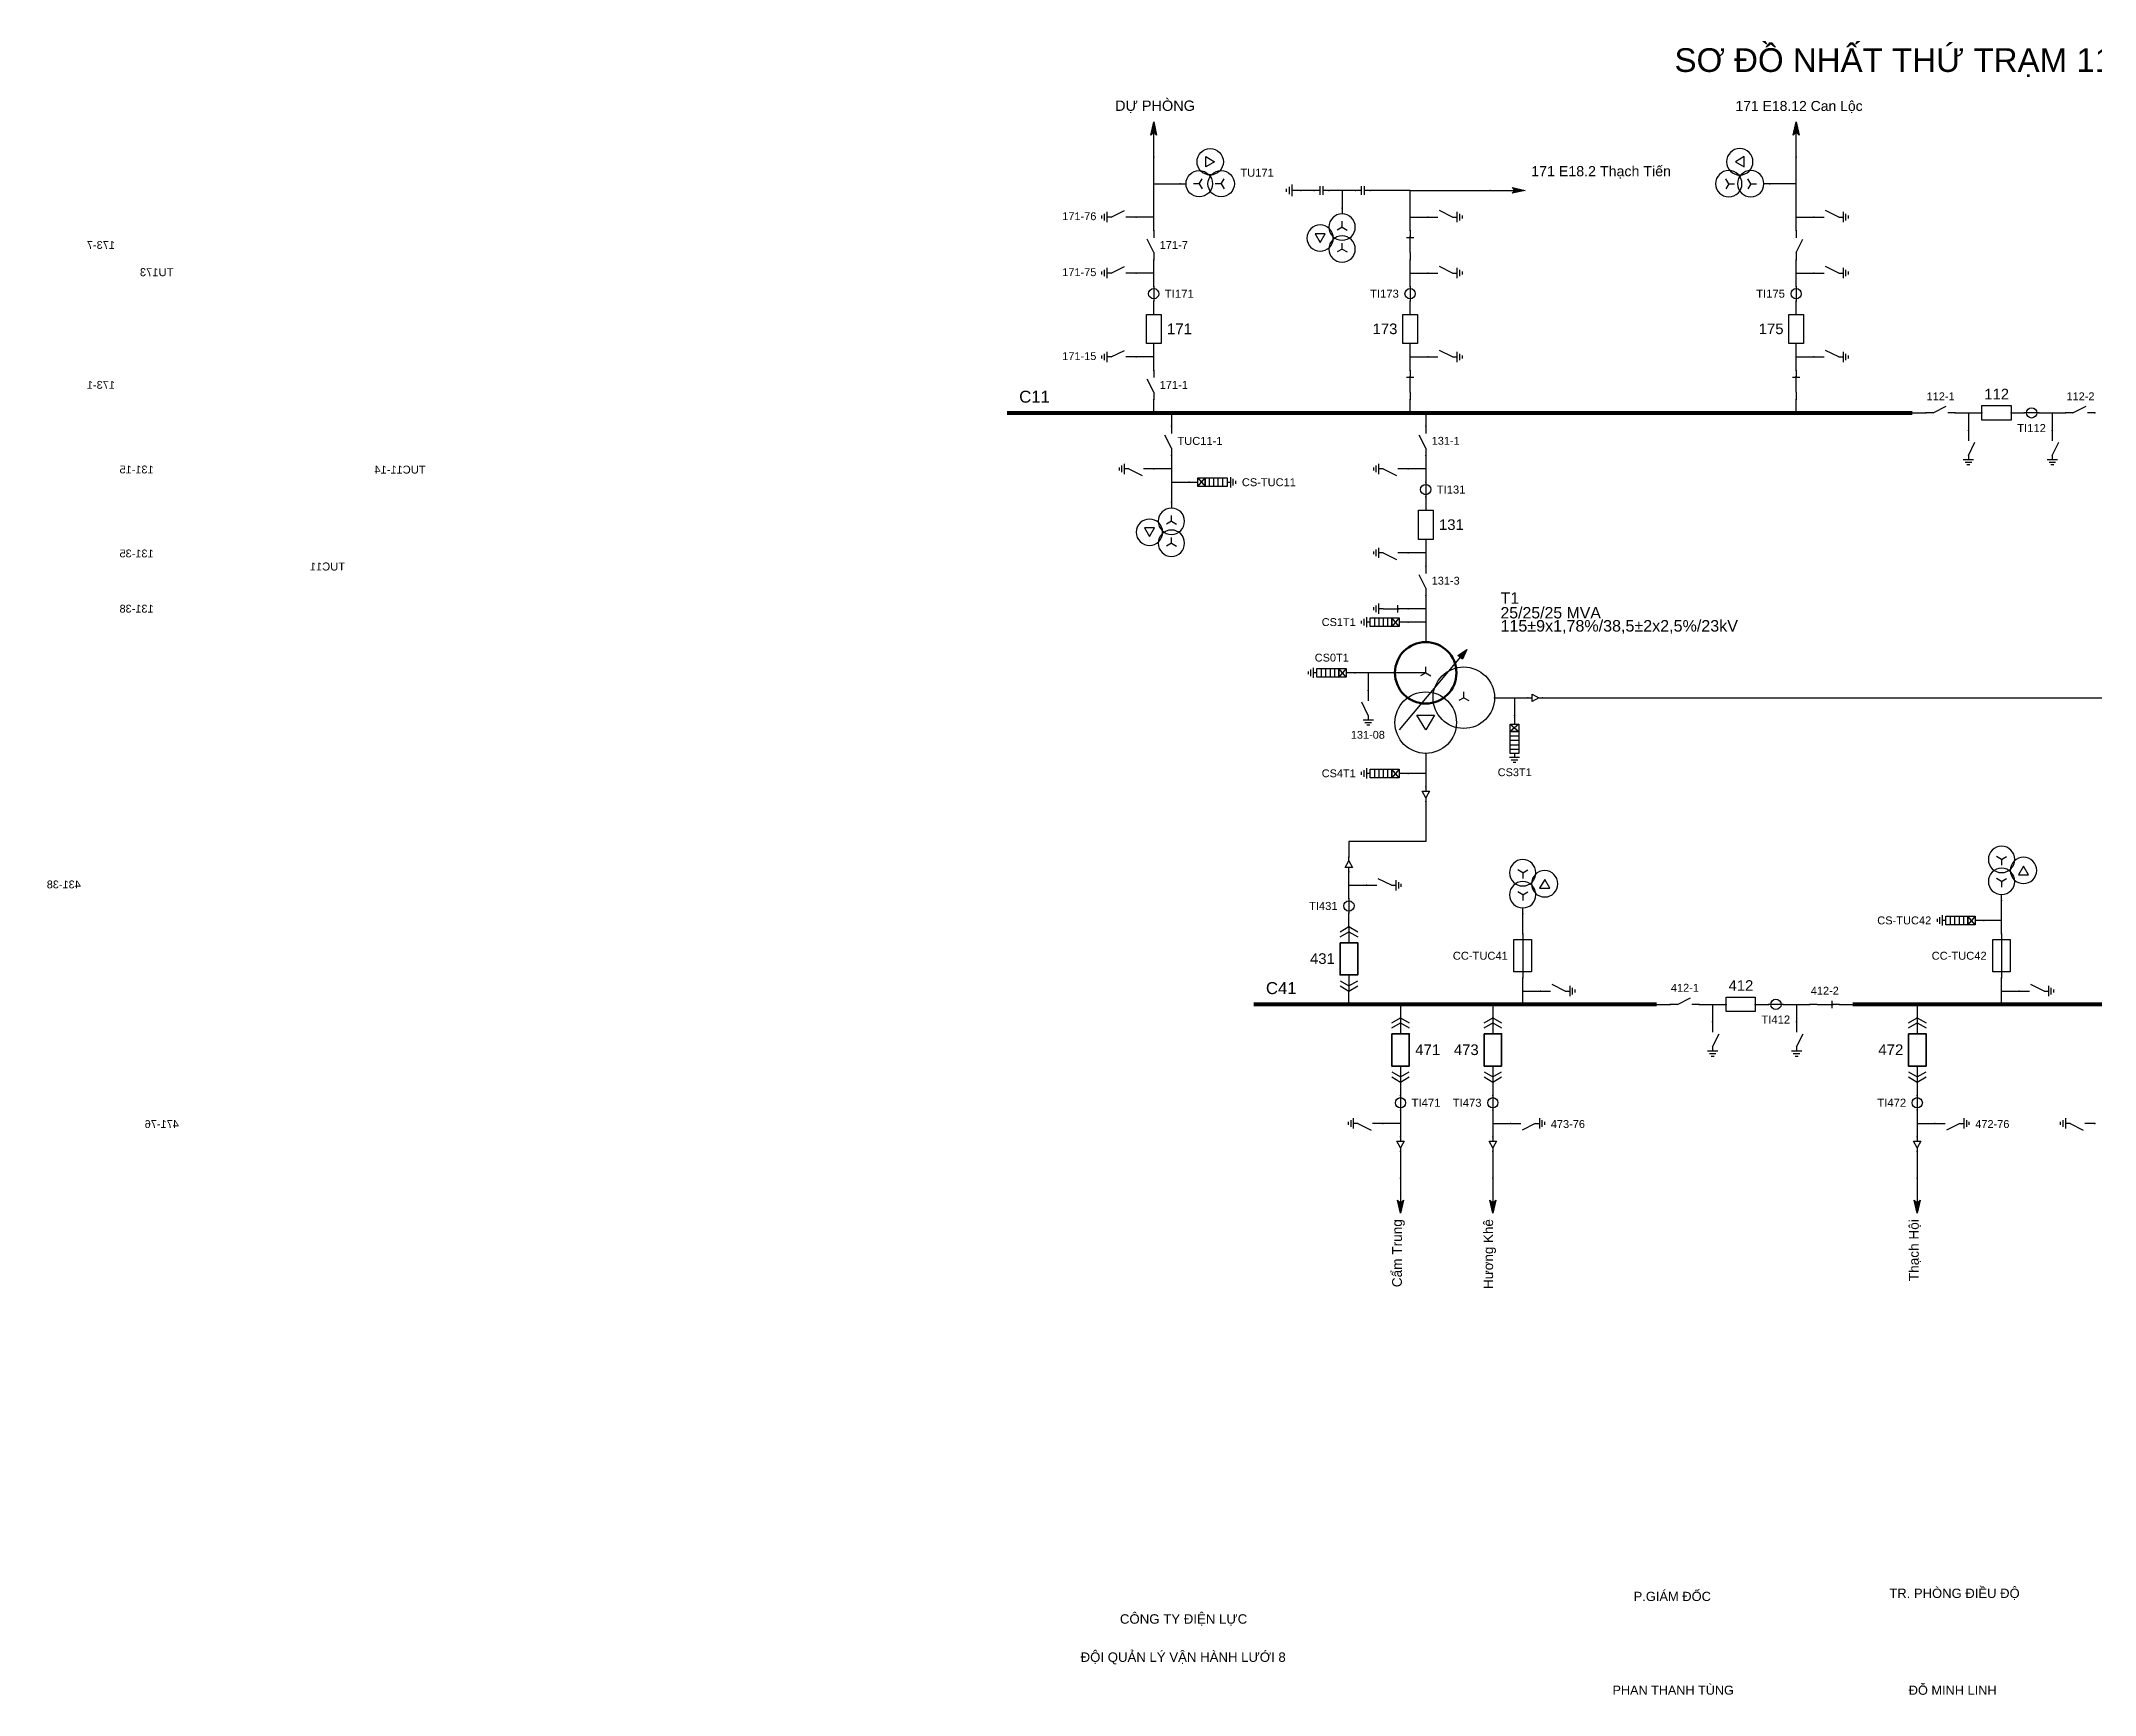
# Model space of a CAD drawing. Header units: millimetres. Extents: x -387 to 411, y 8 to 290.
# Drawn here: x -120 to 230.7, y 7.6 to 290 of the extents above; entities that cross this region are included whole.
import ezdxf

# ---------------------------------------------------------------- set-up
doc = ezdxf.new("R2010")
doc.units = ezdxf.units.MM
for name, color, linetype, lineweight in [('BUSBAR_110KV', 1, 'Continuous', 50), ('BUSBAR_22KV', 5, 'Continuous', 50), ('GROUND', 3, 'Continuous', 25), ('HV_110KV', 1, 'Continuous', 25), ('MV_22KV', 5, 'Continuous', 25), ('MV_35KV', 30, 'Continuous', 25)]:
    doc.layers.add(name, color=color, linetype=linetype, lineweight=lineweight)
doc.layers.add('SYM_PORTS', color=8, linetype='Continuous', plot=False)
doc.layers.add('TEXT', color=7, linetype='Continuous')
doc.styles.add('SLD_TEXT', font='arial.ttf')

# ---------------------------------------------------------------- blocks, each defined once
blk = doc.blocks.new('SYM_DISCONNECTOR_OPEN')
at = {"lineweight": 25}
for points in [[(0, -1.25), (-1.125, 1)], [(0, 2.5), (0, 1.25)], [(0, -1.25), (0, -2.5)]]:
    blk.add_lwpolyline(points, dxfattribs=at)
at = {"layer": 'SYM_PORTS'}
for p in [(0, 2.5), (0, -2.5)]:
    blk.add_point(p, dxfattribs=at)
blk.add_attdef('DEVICE_CODE', (1, -0.5), '', height=2)
blk = doc.blocks.new('SYM_EARTHING_SWITCH_OPEN')
at = {"lineweight": 25}
for points in [[(0, -1.25), (-1.125, 1)], [(0, 3), (0, 1.25)], [(-0.875, -2), (0.875, -2)], [(-0.5625, -2.4375), (0.5625, -2.4375)], [(-0.25, -2.875), (0.25, -2.875)], [(0, -1.25), (0, -2)]]:
    blk.add_lwpolyline(points, dxfattribs=at)
at = {"layer": 'SYM_PORTS'}
blk.add_point((0, 3), dxfattribs=at)
blk.add_attdef('DEVICE_CODE', (1.875, 0), '', height=2)
blk = doc.blocks.new('SYM_CIRCUIT_BREAKER')
at = {"lineweight": 25}
blk.add_lwpolyline([(-1.25, 2.5), (1.25, 2.5), (1.25, -2.5), (-1.25, -2.5)], close=True, dxfattribs=at)
at = {"layer": 'SYM_PORTS'}
for p in [(0, 2.5), (0, -2.5)]:
    blk.add_point(p, dxfattribs=at)
blk.add_attdef('DEVICE_CODE', (2.25, -0.5), '', height=2)
at = {"flags": 1}
blk.add_attdef('RATING', (2.25, -3.5), '', height=2, dxfattribs=at)
blk = doc.blocks.new('SYM_CURRENT_TRANSFORMER')
at = {"lineweight": 25}
blk.add_lwpolyline([(0, 1.25), (0, -1.25)], dxfattribs=at)
blk.add_circle((0, 0), 0.875, dxfattribs=at)
at = {"layer": 'SYM_PORTS'}
for p in [(0, 1.25), (0, -1.25)]:
    blk.add_point(p, dxfattribs=at)
blk.add_attdef('DEVICE_CODE', (1.875, -1.75), '', height=2)
at = {"flags": 1}
blk.add_attdef('RATIO', (1.875, -4.75), '', height=2, dxfattribs=at)
blk = doc.blocks.new('SYM_VOLTAGE_TRANSFORMER')
at = {"lineweight": 25}
for points in [[(0, 4.625), (0, 3.625)], [(0, 1.375), (-0.8625, 0.875)], [(0, 1.375), (0, 2.375)], [(0, 1.375), (0.8625, 0.875)], [(0, -2.375), (-0.8625, -2.875)], [(0, -2.375), (0, -1.375)], [(0, -2.375), (0.8625, -2.875)]]:
    blk.add_lwpolyline(points, dxfattribs=at)
blk.add_lwpolyline([(2.875, 0.25), (4.625, 0.25), (3.75, -1.25)], close=True, dxfattribs=at)
for centre in [(0, 1.375), (3.75, -0.5), (0, -2.375)]:
    blk.add_circle(centre, 2.25, dxfattribs=at)
at = {"layer": 'SYM_PORTS'}
blk.add_point((0, 4.625), dxfattribs=at)
blk.add_attdef('DEVICE_CODE', (7, 1.625), '', height=2)
at = {"flags": 1}
blk.add_attdef('RATIO', (7, -1.375), '', height=2, dxfattribs=at)
blk = doc.blocks.new('SYM_LINE_FEEDER_ARROW')
blk.add_hatch(color=7).paths.add_polyline_path([(0, -3), (-0.5, -0.75), (0, -1.25), (0.5, -0.75)])
at = {"lineweight": 25}
blk.add_lwpolyline([(0, 3), (0, -1.25)], dxfattribs=at)
blk.add_lwpolyline([(0, -3), (-0.5, -0.75), (0, -1.25), (0.5, -0.75)], close=True, dxfattribs=at)
at = {"layer": 'SYM_PORTS'}
blk.add_point((0, 3), dxfattribs=at)
blk.add_attdef('LINE_NAME', (1.5, 0), '', height=2)
blk = doc.blocks.new('SYM_DISCONNECTOR_CLOSED')
at = {"lineweight": 25}
for points in [[(-0.625, 1.25), (0.625, 1.25)], [(0, 2.5), (0, 1.25)], [(0, -1.25), (0, 1.5)], [(0, -1.25), (0, -2.5)]]:
    blk.add_lwpolyline(points, dxfattribs=at)
at = {"layer": 'SYM_PORTS'}
for p in [(0, 2.5), (0, -2.5)]:
    blk.add_point(p, dxfattribs=at)
blk.add_attdef('DEVICE_CODE', (1.625, -0.5), '', height=2)
blk = doc.blocks.new('SYM_COUPLING_CAPACITOR')
at = {"lineweight": 25}
for points in [[(-0.75, 0.25), (0.75, 0.25)], [(0, 1.25), (0, 0.25)], [(-0.75, -0.25), (0.75, -0.25)], [(0, -0.25), (0, -1.25)]]:
    blk.add_lwpolyline(points, dxfattribs=at)
at = {"layer": 'SYM_PORTS'}
for p in [(0, 1.25), (0, -1.25)]:
    blk.add_point(p, dxfattribs=at)
blk.add_attdef('DEVICE_CODE', (1.75, -1.75), '', height=2)
blk = doc.blocks.new('SYM_GROUND_SYMBOL')
at = {"lineweight": 25}
for points in [[(0, 1.25), (0, -0.25)], [(-1, -0.25), (1, -0.25)], [(-0.625, -0.75), (0.625, -0.75)], [(-0.25, -1.25), (0.25, -1.25)]]:
    blk.add_lwpolyline(points, dxfattribs=at)
at = {"layer": 'SYM_PORTS'}
blk.add_point((0, 1.25), dxfattribs=at)
blk = doc.blocks.new('SYM_SURGE_ARRESTER')
at = {"lineweight": 25}
for points in [[(0, 4), (0, 2.5)], [(-0.75, 2.5), (0.75, 1.25)], [(0.75, 2.5), (-0.75, 1.25)], [(-0.75, 0.5), (0.75, 0.5)], [(-0.875, -3.125), (0.875, -3.125)], [(-0.75, -0.25), (0.75, -0.25)], [(-0.75, -1), (0.75, -1)], [(-0.75, -1.75), (0.75, -1.75)], [(0, -2.5), (0, -3.125)], [(-0.5625, -3.5625), (0.5625, -3.5625)], [(-0.25, -4), (0.25, -4)]]:
    blk.add_lwpolyline(points, dxfattribs=at)
for points in [[(-0.75, 2.5), (0.75, 2.5), (0.75, 1.25), (-0.75, 1.25)], [(-0.75, 1.25), (0.75, 1.25), (0.75, -2.5), (-0.75, -2.5)]]:
    blk.add_lwpolyline(points, close=True, dxfattribs=at)
at = {"layer": 'SYM_PORTS'}
blk.add_point((0, 4), dxfattribs=at)
blk.add_attdef('DEVICE_CODE', (1.875, 1), '', height=2)
blk = doc.blocks.new('SYM_EARTHING_SWITCH_CLOSED')
at = {"lineweight": 25}
for points in [[(-0.625, 1.25), (0.625, 1.25)], [(0, 3), (0, 1.25)], [(0, -1.25), (0, 1.5)], [(-0.875, -2), (0.875, -2)], [(-0.5625, -2.4375), (0.5625, -2.4375)], [(-0.25, -2.875), (0.25, -2.875)], [(0, -1.25), (0, -2)]]:
    blk.add_lwpolyline(points, dxfattribs=at)
at = {"layer": 'SYM_PORTS'}
blk.add_point((0, 3), dxfattribs=at)
blk.add_attdef('DEVICE_CODE', (1.875, 0), '', height=2)
blk = doc.blocks.new('SYM_TRANSFORMER_3W')
blk.add_hatch(color=7).paths.add_polyline_path([(3.75, 8.25), (3.0125, 6.575), (2.2375, 7.225)])
at = {"lineweight": 25}
for points in [[(-7.75, -5.5), (3.0125, 7.35)], [(-3.25, 4.25), (-8.5, 4.25)], [(-3.25, 4.25), (-4.1125, 3.75)], [(-3.25, 4.25), (-3.25, 5.25)], [(-3.25, 4.25), (-2.3875, 3.75)], [(3.25, 0), (2.3875, -0.5)], [(3.25, 0), (3.25, 1)], [(3.25, 0), (4.1125, -0.5)]]:
    blk.add_lwpolyline(points, dxfattribs=at)
for points in [[(3.75, 8.25), (3.0125, 6.575), (2.2375, 7.225)], [(-4.75, -3), (-1.75, -3), (-3.25, -5.5)]]:
    blk.add_lwpolyline(points, close=True, dxfattribs=at)
at = {"lineweight": 50}
blk.add_circle((-3.25, 4.25), 5.25, dxfattribs=at)
at = {"lineweight": 25}
for centre in [(3.25, 0), (-3.25, -4.25)]:
    blk.add_circle(centre, 5.25, dxfattribs=at)
at = {"layer": 'SYM_PORTS'}
for p in [(-3.25, 9.5), (-8.5, 4.25), (8.5, 0), (-3.25, -9.5)]:
    blk.add_point(p, dxfattribs=at)
blk.add_attdef('DEVICE_CODE', (9.5, 6.5), '', height=2)
at = {"flags": 1}
for tag, p in [('POWER', (9.5, 3.5)), ('VOLTAGE_RATIO', (9.5, 0.5))]:
    blk.add_attdef(tag, p, '', height=2, dxfattribs=at)
blk = doc.blocks.new('SYM_CABLE_TERMINATION')
at = {"lineweight": 25}
blk.add_lwpolyline([(-0.625, 0.5), (0.625, 0.5), (0, -0.625)], close=True, dxfattribs=at)
for points in [[(0, 1.25), (0, 0.5)], [(0, -0.625), (0, -1.25)]]:
    blk.add_lwpolyline(points, dxfattribs=at)
at = {"layer": 'SYM_PORTS'}
for p in [(0, 1.25), (0, -1.25)]:
    blk.add_point(p, dxfattribs=at)
blk = doc.blocks.new('SYM_DRAWOUT_BREAKER')
at = {"lineweight": 25}
for points in [[(-1.5, 4.625), (0, 5.5), (1.5, 4.625)], [(-1.5, 3.75), (0, 4.625), (1.5, 3.75)], [(0, 5.5), (0, 2.75)], [(0, -2.75), (0, -5.5)], [(-1.5, -3.75), (0, -4.625), (1.5, -3.75)], [(-1.5, -4.625), (0, -5.5), (1.5, -4.625)]]:
    blk.add_lwpolyline(points, dxfattribs=at)
at = {"lineweight": 35}
blk.add_lwpolyline([(-1.5, 2.75), (1.5, 2.75), (1.5, -2.75), (-1.5, -2.75)], close=True, dxfattribs=at)
at = {"layer": 'SYM_PORTS'}
for p in [(0, 5.5), (0, -5.5)]:
    blk.add_point(p, dxfattribs=at)
blk.add_attdef('DEVICE_CODE', (2.5, 2.5), '', height=2)
at = {"flags": 1}
blk.add_attdef('RATING', (2.5, -0.5), '', height=2, dxfattribs=at)
blk = doc.blocks.new('SYM_FUSE_DISCONNECTOR')
at = {"lineweight": 25}
blk.add_lwpolyline([(0, 3.75), (0, -3.75)], dxfattribs=at)
blk.add_lwpolyline([(-1.5, 2.75), (1.5, 2.75), (1.5, -2.75), (-1.5, -2.75)], close=True, dxfattribs=at)
at = {"layer": 'SYM_PORTS'}
for p in [(0, 3.75), (0, -3.75)]:
    blk.add_point(p, dxfattribs=at)
blk.add_attdef('DEVICE_CODE', (2.5, 0.75), '', height=2)
at = {"flags": 1}
blk.add_attdef('RATING', (2.5, -2.25), '', height=2, dxfattribs=at)

msp = doc.modelspace()

# ---------------------------------------------------------------- linework, layer by layer
at = {"layer": 'BUSBAR_110KV', "const_width": 0.673}
msp.add_lwpolyline([(44.91, 226.54), (199.58, 226.54)], dxfattribs=at)
at = {"layer": 'BUSBAR_22KV', "const_width": 0.673}
for points in [[(87.05, 125.54), (155.9, 125.54)], [(189.35, 125.54), (276.74, 125.54)]]:
    msp.add_lwpolyline(points, dxfattribs=at)
at = {"layer": 'GROUND'}
msp.add_lwpolyline([(97.39, 264.54), (95.11, 264.54)], dxfattribs=at)
at = {"layer": 'HV_110KV'}
for points in [[(69.99, 265.68), (69.99, 270.23)], [(179.73, 265.68), (179.73, 270.23)], [(69.99, 259.98), (69.99, 265.68)], [(69.99, 265.68), (74.51, 265.68)], [(102.17, 264.54), (99.89, 264.54)], [(104.45, 264.54), (102.17, 264.54)], [(102.17, 264.54), (102.17, 261.53)], [(113.78, 264.54), (106.95, 264.54)], [(113.78, 259.98), (113.78, 264.54)], [(113.78, 264.54), (127.45, 264.54)], [(179.73, 265.68), (175.22, 265.68)], [(179.73, 259.98), (179.73, 265.68)], [(69.99, 259.98), (66.98, 259.98)], [(69.99, 257.7), (69.99, 259.98)], [(113.78, 257.7), (113.78, 259.98)], [(113.78, 259.98), (116.79, 259.98)], [(179.73, 257.7), (179.73, 259.98)], [(179.73, 259.98), (182.74, 259.98)], [(69.99, 250.43), (69.99, 252.7)], [(113.78, 250.43), (113.78, 252.7)], [(179.73, 250.43), (179.73, 252.7)], [(69.99, 250.43), (66.98, 250.43)], [(69.99, 248.15), (69.99, 250.43)], [(113.78, 248.15), (113.78, 250.43)], [(113.78, 250.43), (116.79, 250.43)], [(179.73, 248.15), (179.73, 250.43)], [(179.73, 250.43), (182.74, 250.43)], [(69.99, 243.37), (69.99, 245.65)], [(113.78, 243.37), (113.78, 245.65)], [(179.73, 243.37), (179.73, 245.65)], [(69.99, 236.09), (66.98, 236.09)], [(69.99, 236.09), (69.99, 238.37)], [(69.99, 233.81), (69.99, 236.09)], [(113.78, 236.09), (113.78, 238.37)], [(113.78, 233.81), (113.78, 236.09)], [(113.78, 236.09), (116.79, 236.09)], [(179.73, 236.09), (179.73, 238.37)], [(179.73, 233.81), (179.73, 236.09)], [(179.73, 236.09), (182.74, 236.09)], [(69.99, 226.54), (69.99, 228.81)], [(113.78, 226.54), (113.78, 228.81)], [(179.73, 226.54), (179.73, 228.81)], [(73.02, 226.54), (73.02, 224.26)], [(116.45, 226.54), (116.45, 224.26)], [(199.58, 226.54), (201.86, 226.54)], [(206.86, 226.54), (209.14, 226.54)], [(209.14, 226.54), (209.14, 223.53)], [(209.14, 226.54), (211.42, 226.54)], [(216.42, 226.54), (218.69, 226.54)], [(221.19, 226.54), (223.47, 226.54)], [(223.47, 226.54), (223.47, 223.53)], [(223.47, 226.54), (225.75, 226.54)], [(73.02, 219.26), (73.02, 216.98)], [(116.45, 219.26), (116.45, 216.98)], [(73.02, 216.98), (70.01, 216.98)], [(73.02, 216.98), (73.02, 214.7)], [(73.02, 214.7), (76.03, 214.7)], [(73.02, 214.7), (73.02, 211.29)], [(116.45, 216.98), (113.44, 216.98)], [(116.45, 216.98), (116.45, 214.7)], [(116.45, 212.2), (116.45, 209.92)], [(116.45, 204.92), (116.45, 202.65)], [(116.45, 202.65), (113.44, 202.65)], [(116.45, 202.65), (116.45, 200.37)], [(116.45, 193.09), (113.44, 193.09)], [(116.45, 195.37), (116.45, 193.09)], [(116.45, 193.09), (116.45, 190.81)], [(116.45, 190.81), (113.44, 190.81)], [(116.45, 190.81), (116.45, 187.4)], [(106.64, 182.15), (104.36, 182.15)], [(111.2, 182.15), (106.64, 182.15)], [(106.64, 182.15), (106.64, 179.13)]]:
    msp.add_lwpolyline(points, dxfattribs=at)
at = {"layer": 'MV_22KV'}
for points in [[(116.45, 168.4), (116.45, 164.98)], [(116.45, 164.98), (113.44, 164.98)], [(116.45, 164.98), (116.45, 162.7)], [(116.45, 160.2), (116.45, 157.5), (116.45, 153.35), (103.34, 153.35), (103.34, 150.65)], [(103.34, 145.87), (103.34, 148.15)], [(103.34, 143.59), (103.34, 145.87)], [(103.34, 145.87), (106.35, 145.87)], [(103.34, 138.81), (103.34, 141.09)], [(133.02, 137.59), (133.02, 141.01)], [(214.8, 139.87), (214.8, 143.29)], [(214.8, 139.87), (211.79, 139.87)], [(214.8, 137.59), (214.8, 139.87)], [(133.02, 127.81), (133.02, 130.09)], [(214.8, 127.81), (214.8, 130.09)], [(103.34, 125.54), (103.34, 127.81)], [(133.02, 125.54), (133.02, 127.81)], [(133.02, 127.81), (136.04, 127.81)], [(214.8, 125.54), (214.8, 127.81)], [(214.8, 127.81), (217.81, 127.81)], [(112.14, 125.54), (112.14, 123.26)], [(127.91, 125.54), (127.91, 123.26)], [(155.9, 125.54), (158.18, 125.54)], [(163.18, 125.54), (165.46, 125.54)], [(165.46, 125.54), (165.46, 122.53)], [(165.46, 125.54), (167.74, 125.54)], [(172.74, 125.54), (175.02, 125.54)], [(177.52, 125.54), (179.79, 125.54)], [(179.79, 125.54), (179.79, 122.53)], [(179.79, 125.54), (182.07, 125.54)], [(187.07, 125.54), (189.35, 125.54)], [(200.4, 125.54), (200.4, 123.26)], [(112.14, 112.26), (112.14, 109.98)], [(127.91, 112.26), (127.91, 109.98)], [(200.4, 112.26), (200.4, 109.98)], [(112.14, 107.48), (112.14, 105.2)], [(127.91, 107.48), (127.91, 105.2)], [(200.4, 107.48), (200.4, 105.2)], [(112.14, 105.2), (109.13, 105.2)], [(112.14, 105.2), (112.14, 102.92)], [(127.91, 105.2), (130.92, 105.2)], [(127.91, 105.2), (127.91, 102.92)], [(200.4, 105.2), (203.41, 105.2)], [(200.4, 105.2), (200.4, 102.92)], [(112.14, 100.42), (112.14, 95.87)], [(127.91, 100.42), (127.91, 95.87)], [(200.4, 100.42), (200.4, 95.87)]]:
    msp.add_lwpolyline(points, dxfattribs=at)
at = {"layer": 'MV_35KV'}
for points in [[(136.39, 177.9), (139.09, 177.9), (235.5, 177.9), (235.5, 167.45), (328.5, 167.45), (328.5, 207.5), (336.05, 207.5), (338.75, 207.5)], [(128.2, 177.9), (131.61, 177.9)], [(131.61, 177.9), (131.61, 174.88)], [(131.61, 177.9), (133.89, 177.9)]]:
    msp.add_lwpolyline(points, dxfattribs=at)

# ---------------------------------------------------------------- block references
at = {"layer": 'GROUND', "rotation": 270}
msp.add_blockref('SYM_GROUND_SYMBOL', (93.86, 264.54), dxfattribs=at)
at = {"layer": 'HV_110KV'}
for name, p, rotation in [('SYM_LINE_FEEDER_ARROW', (69.99, 273.23), 180), ('SYM_LINE_FEEDER_ARROW', (179.73, 273.23), 180), ('SYM_COUPLING_CAPACITOR', (98.64, 264.54), 270), ('SYM_COUPLING_CAPACITOR', (105.7, 264.54), 270), ('SYM_LINE_FEEDER_ARROW', (130.45, 264.54), 90)]:
    msp.add_blockref(name, p, dxfattribs=dict(at, rotation=rotation))
ref = msp.add_blockref('SYM_VOLTAGE_TRANSFORMER', (170.59, 265.68), dxfattribs=dict(at, xscale=-1, rotation=270))
ref.add_attrib('DEVICE_CODE', 'TU175', (159.22, 266.88), dxfattribs={"layer": 'TEXT', "extrusion": (0, 0, -1), "height": 1.366, "style": 'SLD_TEXT'})
ref = msp.add_blockref('SYM_VOLTAGE_TRANSFORMER', (79.14, 265.68), dxfattribs=dict(at, rotation=90))
ref.add_attrib('DEVICE_CODE', 'TU171', (84.78, 266.88), dxfattribs={"layer": 'TEXT', "height": 1.366, "style": 'SLD_TEXT'})
ref = msp.add_blockref('SYM_EARTHING_SWITCH_OPEN', (185.74, 259.98), dxfattribs=dict(at, xscale=-1, rotation=90))
ref.add_attrib('DEVICE_CODE', '175-76', (189.64, 259.46), dxfattribs={"layer": 'TEXT', "extrusion": (0, 0, -1), "height": 1.341, "style": 'SLD_TEXT'})
ref = msp.add_blockref('SYM_EARTHING_SWITCH_OPEN', (119.79, 259.98), dxfattribs=dict(at, xscale=-1, rotation=90))
ref.add_attrib('DEVICE_CODE', '173-76', (123.69, 259.46), dxfattribs={"layer": 'TEXT', "extrusion": (0, 0, -1), "height": 1.341, "style": 'SLD_TEXT'})
ref = msp.add_blockref('SYM_VOLTAGE_TRANSFORMER', (102.17, 256.9), dxfattribs=dict(at, xscale=-1))
ref.add_attrib('DEVICE_CODE', 'TU173', (97.43, 249.89), dxfattribs={"layer": 'TEXT', "extrusion": (0, 0, -1), "height": 1.366, "style": 'SLD_TEXT'})
ref = msp.add_blockref('SYM_EARTHING_SWITCH_OPEN', (63.98, 259.98), dxfattribs=dict(at, rotation=270))
ref.add_attrib('DEVICE_CODE', '171-76', (54.37, 259.46), dxfattribs={"layer": 'TEXT', "height": 1.341, "style": 'SLD_TEXT'})
ref = msp.add_blockref('SYM_VOLTAGE_TRANSFORMER', (246.81, 254.62), dxfattribs=dict(at, xscale=-1))
ref.add_attrib('DEVICE_CODE', 'TU172', (242.07, 247.61), dxfattribs={"layer": 'TEXT', "extrusion": (0, 0, -1), "height": 1.366, "style": 'SLD_TEXT'})
ref = msp.add_blockref('SYM_DISCONNECTOR_OPEN', (179.73, 255.2), dxfattribs=dict(at, xscale=-1))
ref.add_attrib('DEVICE_CODE', '175-7', (174, 254.55), dxfattribs={"layer": 'TEXT', "extrusion": (0, 0, -1), "height": 1.342, "style": 'SLD_TEXT'})
ref = msp.add_blockref('SYM_DISCONNECTOR_CLOSED', (113.78, 255.2), dxfattribs=dict(at, xscale=-1))
ref.add_attrib('DEVICE_CODE', '173-7', (107.42, 254.55), dxfattribs={"layer": 'TEXT', "extrusion": (0, 0, -1), "height": 1.342, "style": 'SLD_TEXT'})
ref = msp.add_blockref('SYM_DISCONNECTOR_OPEN', (69.99, 255.2), dxfattribs=at)
ref.add_attrib('DEVICE_CODE', '171-7', (71.01, 254.54), dxfattribs={"layer": 'TEXT', "height": 1.354, "style": 'SLD_TEXT'})
ref = msp.add_blockref('SYM_DISCONNECTOR_CLOSED', (258.42, 252.93), dxfattribs=dict(at, xscale=-1))
ref.add_attrib('DEVICE_CODE', '172-7', (252.06, 252.26), dxfattribs={"layer": 'TEXT', "extrusion": (0, 0, -1), "height": 1.354, "style": 'SLD_TEXT'})
ref = msp.add_blockref('SYM_EARTHING_SWITCH_OPEN', (185.74, 250.43), dxfattribs=dict(at, xscale=-1, rotation=90))
ref.add_attrib('DEVICE_CODE', '175-75', (189.64, 249.9), dxfattribs={"layer": 'TEXT', "extrusion": (0, 0, -1), "height": 1.341, "style": 'SLD_TEXT'})
ref = msp.add_blockref('SYM_EARTHING_SWITCH_OPEN', (119.79, 250.43), dxfattribs=dict(at, xscale=-1, rotation=90))
ref.add_attrib('DEVICE_CODE', '173-75', (123.69, 249.9), dxfattribs={"layer": 'TEXT', "extrusion": (0, 0, -1), "height": 1.341, "style": 'SLD_TEXT'})
ref = msp.add_blockref('SYM_EARTHING_SWITCH_OPEN', (63.98, 250.43), dxfattribs=dict(at, rotation=270))
ref.add_attrib('DEVICE_CODE', '171-75', (54.37, 249.9), dxfattribs={"layer": 'TEXT', "height": 1.341, "style": 'SLD_TEXT'})
ref = msp.add_blockref('SYM_CURRENT_TRANSFORMER', (69.99, 246.9), dxfattribs=at)
ref.add_attrib('DEVICE_CODE', 'TI171', (71.89, 246.2), dxfattribs={"layer": 'TEXT', "height": 1.385, "style": 'SLD_TEXT'})
ref = msp.add_blockref('SYM_CURRENT_TRANSFORMER', (113.78, 246.9), dxfattribs=at)
ref.add_attrib('DEVICE_CODE', 'TI173', (106.95, 246.22), dxfattribs={"layer": 'TEXT', "height": 1.374, "style": 'SLD_TEXT'})
ref = msp.add_blockref('SYM_CURRENT_TRANSFORMER', (179.73, 246.9), dxfattribs=at)
ref.add_attrib('DEVICE_CODE', 'TI175', (172.9, 246.22), dxfattribs={"layer": 'TEXT', "height": 1.374, "style": 'SLD_TEXT'})
ref = msp.add_blockref('SYM_CIRCUIT_BREAKER', (69.99, 240.87), dxfattribs=at)
ref.add_attrib('DEVICE_CODE', '171', (72.26, 239.98), dxfattribs={"layer": 'TEXT', "height": 1.834, "style": 'SLD_TEXT'})
ref = msp.add_blockref('SYM_CIRCUIT_BREAKER', (113.78, 240.87), dxfattribs=at)
ref.add_attrib('DEVICE_CODE', '173', (107.38, 239.99), dxfattribs={"layer": 'TEXT', "height": 1.819, "style": 'SLD_TEXT'})
ref = msp.add_blockref('SYM_CIRCUIT_BREAKER', (179.73, 240.87), dxfattribs=at)
ref.add_attrib('DEVICE_CODE', '175', (173.33, 239.99), dxfattribs={"layer": 'TEXT', "height": 1.819, "style": 'SLD_TEXT'})
ref = msp.add_blockref('SYM_EARTHING_SWITCH_OPEN', (185.74, 236.09), dxfattribs=dict(at, xscale=-1, rotation=90))
ref.add_attrib('DEVICE_CODE', '175-15', (189.64, 235.57), dxfattribs={"layer": 'TEXT', "extrusion": (0, 0, -1), "height": 1.341, "style": 'SLD_TEXT'})
ref = msp.add_blockref('SYM_EARTHING_SWITCH_OPEN', (119.79, 236.09), dxfattribs=dict(at, xscale=-1, rotation=90))
ref.add_attrib('DEVICE_CODE', '173-15', (123.69, 235.57), dxfattribs={"layer": 'TEXT', "extrusion": (0, 0, -1), "height": 1.341, "style": 'SLD_TEXT'})
ref = msp.add_blockref('SYM_EARTHING_SWITCH_OPEN', (63.98, 236.09), dxfattribs=dict(at, rotation=270))
ref.add_attrib('DEVICE_CODE', '171-15', (54.37, 235.57), dxfattribs={"layer": 'TEXT', "height": 1.341, "style": 'SLD_TEXT'})
ref = msp.add_blockref('SYM_DISCONNECTOR_OPEN', (258.42, 231.31), dxfattribs=dict(at, xscale=-1))
ref.add_attrib('DEVICE_CODE', '172-2', (252.68, 230.65), dxfattribs={"layer": 'TEXT', "extrusion": (0, 0, -1), "height": 1.354, "style": 'SLD_TEXT'})
ref = msp.add_blockref('SYM_DISCONNECTOR_CLOSED', (179.73, 231.31), dxfattribs=dict(at, xscale=-1))
ref.add_attrib('DEVICE_CODE', '175-1', (173.38, 230.66), dxfattribs={"layer": 'TEXT', "extrusion": (0, 0, -1), "height": 1.342, "style": 'SLD_TEXT'})
ref = msp.add_blockref('SYM_DISCONNECTOR_CLOSED', (113.78, 231.31), dxfattribs=dict(at, xscale=-1))
ref.add_attrib('DEVICE_CODE', '173-1', (107.42, 230.66), dxfattribs={"layer": 'TEXT', "extrusion": (0, 0, -1), "height": 1.342, "style": 'SLD_TEXT'})
ref = msp.add_blockref('SYM_DISCONNECTOR_OPEN', (69.99, 231.31), dxfattribs=at)
ref.add_attrib('DEVICE_CODE', '171-1', (71.01, 230.65), dxfattribs={"layer": 'TEXT', "height": 1.354, "style": 'SLD_TEXT'})
ref = msp.add_blockref('SYM_DISCONNECTOR_OPEN', (204.36, 226.54), dxfattribs=dict(at, rotation=270))
ref.add_attrib('DEVICE_CODE', '112-1', (202, 228.7), dxfattribs={"layer": 'TEXT', "height": 1.34, "style": 'SLD_TEXT'})
ref = msp.add_blockref('SYM_CIRCUIT_BREAKER', (213.92, 226.54), dxfattribs=dict(at, rotation=270))
ref.add_attrib('DEVICE_CODE', '112', (211.85, 228.85), dxfattribs={"layer": 'TEXT', "height": 1.815, "style": 'SLD_TEXT'})
ref = msp.add_blockref('SYM_DISCONNECTOR_OPEN', (228.25, 226.54), dxfattribs=dict(at, rotation=270))
ref.add_attrib('DEVICE_CODE', '112-2', (225.89, 228.7), dxfattribs={"layer": 'TEXT', "height": 1.34, "style": 'SLD_TEXT'})
ref = msp.add_blockref('SYM_CURRENT_TRANSFORMER', (219.94, 226.54), dxfattribs=dict(at, rotation=270))
ref.add_attrib('DEVICE_CODE', 'TI112', (217.48, 223.26), dxfattribs={"layer": 'TEXT', "height": 1.371, "style": 'SLD_TEXT'})
ref = msp.add_blockref('SYM_EARTHING_SWITCH_OPEN', (223.47, 220.53), dxfattribs=dict(at, xscale=-1))
ref.add_attrib('DEVICE_CODE', '112-25', (220.74, 215.29), dxfattribs={"layer": 'TEXT', "extrusion": (0, 0, -1), "height": 1.338, "style": 'SLD_TEXT'})
ref = msp.add_blockref('SYM_EARTHING_SWITCH_OPEN', (209.14, 220.53), dxfattribs=dict(at, xscale=-1))
ref.add_attrib('DEVICE_CODE', '112-15', (206.4, 215.29), dxfattribs={"layer": 'TEXT', "extrusion": (0, 0, -1), "height": 1.338, "style": 'SLD_TEXT'})
ref = msp.add_blockref('SYM_DISCONNECTOR_OPEN', (73.02, 221.76), dxfattribs=at)
ref.add_attrib('DEVICE_CODE', 'TUC11-1', (74.04, 221.08), dxfattribs={"layer": 'TEXT', "height": 1.36, "style": 'SLD_TEXT'})
ref = msp.add_blockref('SYM_DISCONNECTOR_OPEN', (116.45, 221.76), dxfattribs=at)
ref.add_attrib('DEVICE_CODE', '131-1', (117.47, 221.11), dxfattribs={"layer": 'TEXT', "height": 1.339, "style": 'SLD_TEXT'})
ref = msp.add_blockref('SYM_EARTHING_SWITCH_OPEN', (248.99, 216.98), dxfattribs=dict(at, xscale=-1, rotation=270))
ref.add_attrib('DEVICE_CODE', '132-25', (239.38, 216.21), dxfattribs={"layer": 'TEXT', "extrusion": (0, 0, -1), "height": 1.338, "style": 'SLD_TEXT'})
ref = msp.add_blockref('SYM_EARTHING_SWITCH_OPEN', (110.44, 216.98), dxfattribs=dict(at, xscale=-1, rotation=270))
ref.add_attrib('DEVICE_CODE', '131-15', (100.82, 216.21), dxfattribs={"layer": 'TEXT', "extrusion": (0, 0, -1), "height": 1.338, "style": 'SLD_TEXT'})
ref = msp.add_blockref('SYM_EARTHING_SWITCH_OPEN', (67.01, 216.98), dxfattribs=dict(at, xscale=-1, rotation=270))
ref.add_attrib('DEVICE_CODE', 'TUC11-14', (54.37, 216.18), dxfattribs={"layer": 'TEXT', "extrusion": (0, 0, -1), "height": 1.356, "style": 'SLD_TEXT'})
ref = msp.add_blockref('SYM_SURGE_ARRESTER', (80.03, 214.7), dxfattribs=dict(at, rotation=90))
ref.add_attrib('DEVICE_CODE', 'CS-TUC11', (85.05, 214.03), dxfattribs={"layer": 'TEXT', "height": 1.351, "style": 'SLD_TEXT'})
ref = msp.add_blockref('SYM_CURRENT_TRANSFORMER', (116.45, 213.45), dxfattribs=at)
ref.add_attrib('DEVICE_CODE', 'TI131', (118.34, 212.77), dxfattribs={"layer": 'TEXT', "height": 1.371, "style": 'SLD_TEXT'})
ref = msp.add_blockref('SYM_VOLTAGE_TRANSFORMER', (73.02, 206.66), dxfattribs=dict(at, xscale=-1))
ref.add_attrib('DEVICE_CODE', 'TUC11', (68.12, 199.63), dxfattribs={"layer": 'TEXT', "extrusion": (0, 0, -1), "height": 1.362, "style": 'SLD_TEXT'})
ref = msp.add_blockref('SYM_CIRCUIT_BREAKER', (116.45, 207.42), dxfattribs=at)
ref.add_attrib('DEVICE_CODE', '131', (118.72, 206.55), dxfattribs={"layer": 'TEXT', "height": 1.819, "style": 'SLD_TEXT'})
ref = msp.add_blockref('SYM_EARTHING_SWITCH_OPEN', (248.99, 202.65), dxfattribs=dict(at, xscale=-1, rotation=270))
ref.add_attrib('DEVICE_CODE', '132-35', (239.38, 201.87), dxfattribs={"layer": 'TEXT', "extrusion": (0, 0, -1), "height": 1.338, "style": 'SLD_TEXT'})
ref = msp.add_blockref('SYM_EARTHING_SWITCH_OPEN', (110.44, 202.65), dxfattribs=dict(at, xscale=-1, rotation=270))
ref.add_attrib('DEVICE_CODE', '131-35', (100.82, 201.87), dxfattribs={"layer": 'TEXT', "extrusion": (0, 0, -1), "height": 1.338, "style": 'SLD_TEXT'})
ref = msp.add_blockref('SYM_DISCONNECTOR_OPEN', (116.45, 197.87), dxfattribs=at)
ref.add_attrib('DEVICE_CODE', '131-3', (117.47, 197.22), dxfattribs={"layer": 'TEXT', "height": 1.339, "style": 'SLD_TEXT'})
ref = msp.add_blockref('SYM_EARTHING_SWITCH_CLOSED', (248.99, 193.09), dxfattribs=dict(at, xscale=-1, rotation=270))
ref.add_attrib('DEVICE_CODE', '132-38', (239.38, 192.44), dxfattribs={"layer": 'TEXT', "extrusion": (0, 0, -1), "height": 1.338, "style": 'SLD_TEXT'})
ref = msp.add_blockref('SYM_EARTHING_SWITCH_CLOSED', (110.44, 193.09), dxfattribs=dict(at, xscale=-1, rotation=270))
ref.add_attrib('DEVICE_CODE', '131-38', (100.82, 192.44), dxfattribs={"layer": 'TEXT', "extrusion": (0, 0, -1), "height": 1.338, "style": 'SLD_TEXT'})
ref = msp.add_blockref('SYM_TRANSFORMER_3W', (119.7, 177.9), dxfattribs=at)
ref.add_attrib('DEVICE_CODE', 'T1', (129.22, 193.94), dxfattribs={"layer": 'TEXT', "height": 1.965, "style": 'SLD_TEXT'})
ref = msp.add_blockref('SYM_SURGE_ARRESTER', (109.44, 190.81), dxfattribs=dict(at, rotation=270))
ref.add_attrib('DEVICE_CODE', 'CS1T1', (98.69, 190.15), dxfattribs={"layer": 'TEXT', "height": 1.336, "style": 'SLD_TEXT'})
ref = msp.add_blockref('SYM_SURGE_ARRESTER', (100.36, 182.15), dxfattribs=dict(at, rotation=270))
ref.add_attrib('DEVICE_CODE', 'CS0T1', (97.5, 184.08), dxfattribs={"layer": 'TEXT', "height": 1.336, "style": 'SLD_TEXT'})
ref = msp.add_blockref('SYM_EARTHING_SWITCH_OPEN', (106.64, 176.13), dxfattribs=at)
ref.add_attrib('DEVICE_CODE', '131-08', (103.66, 170.9), dxfattribs={"layer": 'TEXT', "height": 1.338, "style": 'SLD_TEXT'})
at = {"layer": 'MV_22KV'}
ref = msp.add_blockref('SYM_SURGE_ARRESTER', (109.44, 164.98), dxfattribs=dict(at, rotation=270))
ref.add_attrib('DEVICE_CODE', 'CS4T1', (98.69, 164.32), dxfattribs={"layer": 'TEXT', "height": 1.336, "style": 'SLD_TEXT'})
for name, p in [('SYM_CABLE_TERMINATION', (116.45, 161.45)), ('SYM_CABLE_TERMINATION', (112.14, 101.67)), ('SYM_CABLE_TERMINATION', (127.91, 101.67)), ('SYM_CABLE_TERMINATION', (200.4, 101.67)), ('SYM_LINE_FEEDER_ARROW', (112.14, 92.87)), ('SYM_LINE_FEEDER_ARROW', (127.91, 92.87)), ('SYM_LINE_FEEDER_ARROW', (200.4, 92.87))]:
    msp.add_blockref(name, p, dxfattribs=at)
ref = msp.add_blockref('SYM_VOLTAGE_TRANSFORMER', (214.8, 147.91), dxfattribs=dict(at, xscale=-1, rotation=180))
ref.add_attrib('DEVICE_CODE', 'TUC42', (213.65, 153.57), dxfattribs={"layer": 'TEXT', "extrusion": (0, 0, -1), "height": 1.362, "style": 'SLD_TEXT'})
ref = msp.add_blockref('SYM_VOLTAGE_TRANSFORMER', (133.02, 145.63), dxfattribs=dict(at, xscale=-1, rotation=180))
ref.add_attrib('DEVICE_CODE', 'TUC41', (131.87, 151.29), dxfattribs={"layer": 'TEXT', "extrusion": (0, 0, -1), "height": 1.362, "style": 'SLD_TEXT'})
at = {"layer": 'MV_22KV', "rotation": 180}
msp.add_blockref('SYM_CABLE_TERMINATION', (103.34, 149.4), dxfattribs=at)
at = {"layer": 'MV_22KV'}
ref = msp.add_blockref('SYM_EARTHING_SWITCH_OPEN', (109.35, 145.87), dxfattribs=dict(at, xscale=-1, rotation=90))
ref.add_attrib('DEVICE_CODE', '431-38', (113.25, 145.35), dxfattribs={"layer": 'TEXT', "extrusion": (0, 0, -1), "height": 1.338, "style": 'SLD_TEXT'})
ref = msp.add_blockref('SYM_CURRENT_TRANSFORMER', (103.34, 142.34), dxfattribs=at)
ref.add_attrib('DEVICE_CODE', 'TI431', (96.51, 141.66), dxfattribs={"layer": 'TEXT', "height": 1.371, "style": 'SLD_TEXT'})
ref = msp.add_blockref('SYM_SURGE_ARRESTER', (207.79, 139.87), dxfattribs=dict(at, rotation=270))
ref.add_attrib('DEVICE_CODE', 'CS-TUC42', (193.57, 139.2), dxfattribs={"layer": 'TEXT', "height": 1.351, "style": 'SLD_TEXT'})
ref = msp.add_blockref('SYM_DRAWOUT_BREAKER', (103.34, 133.31), dxfattribs=at)
ref.add_attrib('DEVICE_CODE', '431', (96.69, 132.44), dxfattribs={"layer": 'TEXT', "height": 1.819, "style": 'SLD_TEXT'})
ref = msp.add_blockref('SYM_FUSE_DISCONNECTOR', (133.02, 133.84), dxfattribs=at)
ref.add_attrib('DEVICE_CODE', 'CC-TUC41', (121.08, 133.16), dxfattribs={"layer": 'TEXT', "height": 1.36, "style": 'SLD_TEXT'})
ref = msp.add_blockref('SYM_FUSE_DISCONNECTOR', (214.8, 133.84), dxfattribs=at)
ref.add_attrib('DEVICE_CODE', 'CC-TUC42', (202.86, 133.16), dxfattribs={"layer": 'TEXT', "height": 1.36, "style": 'SLD_TEXT'})
ref = msp.add_blockref('SYM_EARTHING_SWITCH_OPEN', (220.81, 127.81), dxfattribs=dict(at, xscale=-1, rotation=90))
ref.add_attrib('DEVICE_CODE', 'TUC42-24', (224.71, 127.26), dxfattribs={"layer": 'TEXT', "extrusion": (0, 0, -1), "height": 1.356, "style": 'SLD_TEXT'})
ref = msp.add_blockref('SYM_EARTHING_SWITCH_OPEN', (139.04, 127.81), dxfattribs=dict(at, xscale=-1, rotation=90))
ref.add_attrib('DEVICE_CODE', 'TUC41-14', (142.93, 127.26), dxfattribs={"layer": 'TEXT', "extrusion": (0, 0, -1), "height": 1.356, "style": 'SLD_TEXT'})
ref = msp.add_blockref('SYM_DISCONNECTOR_OPEN', (160.68, 125.54), dxfattribs=dict(at, rotation=270))
ref.add_attrib('DEVICE_CODE', '412-1', (158.33, 127.7), dxfattribs={"layer": 'TEXT', "height": 1.34, "style": 'SLD_TEXT'})
ref = msp.add_blockref('SYM_CIRCUIT_BREAKER', (170.24, 125.54), dxfattribs=dict(at, rotation=270))
ref.add_attrib('DEVICE_CODE', '412', (168.17, 127.85), dxfattribs={"layer": 'TEXT', "height": 1.815, "style": 'SLD_TEXT'})
ref = msp.add_blockref('SYM_CURRENT_TRANSFORMER', (176.27, 125.54), dxfattribs=dict(at, rotation=270))
ref.add_attrib('DEVICE_CODE', 'TI412', (173.8, 122.26), dxfattribs={"layer": 'TEXT', "height": 1.371, "style": 'SLD_TEXT'})
ref = msp.add_blockref('SYM_DISCONNECTOR_CLOSED', (184.57, 125.54), dxfattribs=dict(at, rotation=270))
ref.add_attrib('DEVICE_CODE', '412-2', (182.22, 127.2), dxfattribs={"layer": 'TEXT', "height": 1.34, "style": 'SLD_TEXT'})
ref = msp.add_blockref('SYM_DRAWOUT_BREAKER', (112.14, 117.76), dxfattribs=at)
ref.add_attrib('DEVICE_CODE', '471', (114.66, 116.87), dxfattribs={"layer": 'TEXT', "height": 1.834, "style": 'SLD_TEXT'})
ref = msp.add_blockref('SYM_DRAWOUT_BREAKER', (127.91, 117.76), dxfattribs=at)
ref.add_attrib('DEVICE_CODE', '473', (121.26, 116.88), dxfattribs={"layer": 'TEXT', "height": 1.819, "style": 'SLD_TEXT'})
ref = msp.add_blockref('SYM_DRAWOUT_BREAKER', (200.4, 117.76), dxfattribs=at)
ref.add_attrib('DEVICE_CODE', '472', (193.75, 116.87), dxfattribs={"layer": 'TEXT', "height": 1.834, "style": 'SLD_TEXT'})
ref = msp.add_blockref('SYM_EARTHING_SWITCH_OPEN', (179.79, 119.53), dxfattribs=dict(at, xscale=-1))
ref.add_attrib('DEVICE_CODE', '412-25', (177.06, 114.29), dxfattribs={"layer": 'TEXT', "extrusion": (0, 0, -1), "height": 1.338, "style": 'SLD_TEXT'})
ref = msp.add_blockref('SYM_EARTHING_SWITCH_OPEN', (165.46, 119.53), dxfattribs=dict(at, xscale=-1))
ref.add_attrib('DEVICE_CODE', '412-15', (162.72, 114.29), dxfattribs={"layer": 'TEXT', "extrusion": (0, 0, -1), "height": 1.338, "style": 'SLD_TEXT'})
ref = msp.add_blockref('SYM_CURRENT_TRANSFORMER', (112.14, 108.73), dxfattribs=at)
ref.add_attrib('DEVICE_CODE', 'TI471', (114.03, 108.04), dxfattribs={"layer": 'TEXT', "height": 1.385, "style": 'SLD_TEXT'})
ref = msp.add_blockref('SYM_CURRENT_TRANSFORMER', (127.91, 108.73), dxfattribs=at)
ref.add_attrib('DEVICE_CODE', 'TI473', (121.08, 108.05), dxfattribs={"layer": 'TEXT', "height": 1.374, "style": 'SLD_TEXT'})
ref = msp.add_blockref('SYM_CURRENT_TRANSFORMER', (200.4, 108.73), dxfattribs=at)
ref.add_attrib('DEVICE_CODE', 'TI472', (193.57, 108.04), dxfattribs={"layer": 'TEXT', "height": 1.385, "style": 'SLD_TEXT'})
ref = msp.add_blockref('SYM_EARTHING_SWITCH_OPEN', (227.76, 105.2), dxfattribs=dict(at, xscale=-1, rotation=270))
ref.add_attrib('DEVICE_CODE', '474-76', (218.14, 104.43), dxfattribs={"layer": 'TEXT', "extrusion": (0, 0, -1), "height": 1.341, "style": 'SLD_TEXT'})
ref = msp.add_blockref('SYM_EARTHING_SWITCH_OPEN', (106.13, 105.2), dxfattribs=dict(at, xscale=-1, rotation=270))
ref.add_attrib('DEVICE_CODE', '471-76', (96.51, 104.43), dxfattribs={"layer": 'TEXT', "extrusion": (0, 0, -1), "height": 1.341, "style": 'SLD_TEXT'})
ref = msp.add_blockref('SYM_EARTHING_SWITCH_OPEN', (133.92, 105.2), dxfattribs=dict(at, rotation=90))
ref.add_attrib('DEVICE_CODE', '473-76', (137.82, 104.43), dxfattribs={"layer": 'TEXT', "height": 1.341, "style": 'SLD_TEXT'})
ref = msp.add_blockref('SYM_EARTHING_SWITCH_OPEN', (206.41, 105.2), dxfattribs=dict(at, rotation=90))
ref.add_attrib('DEVICE_CODE', '472-76', (210.31, 104.43), dxfattribs={"layer": 'TEXT', "height": 1.341, "style": 'SLD_TEXT'})
at = {"layer": 'MV_35KV', "rotation": 90}
msp.add_blockref('SYM_CABLE_TERMINATION', (135.14, 177.9), dxfattribs=at)
at = {"layer": 'MV_35KV'}
ref = msp.add_blockref('SYM_SURGE_ARRESTER', (131.61, 170.88), dxfattribs=at)
ref.add_attrib('DEVICE_CODE', 'CS3T1', (128.75, 164.51), dxfattribs={"layer": 'TEXT', "height": 1.336, "style": 'SLD_TEXT'})

# ---------------------------------------------------------------- texts
at = {"layer": 'TEXT', "attachment_point": 7, "style": 'SLD_TEXT'}
for s, insert, char_height in [('SƠ ĐỒ NHẤT THỨ TRẠM 110KV PHÙ VIỆT', (158.94, 283.88), 4.0421), ('DỰ PHÒNG', (63.4, 277.73), 1.768), ('171 E18.12 Can Lộc', (169.35, 277.73), 1.7061), ('171 E18.2 Thạch Tiến', (134.47, 266.57), 1.7371), ('C11', (47.02, 228.26), 2.043), ('25/25/25 MVA', (129.22, 191.42), 1.9379), ('115±9x1,78%/38,5±2x2,5%/23kV', (129.22, 188.83), 1.9653), ('C41', (89.16, 127.26), 2.043), ('P.GIÁM ĐỐC', (151.97, 23.62), 1.574), ('TR. PHÒNG ĐIỀU ĐỘ', (195.63, 23.81), 1.5942), ('CÔNG TY ĐIỆN LỰC', (64.22, 19.41), 1.6163), ('ĐỘI QUẢN LÝ VẬN HÀNH LƯỚI 8', (57.51, 12.81), 1.6132), ('PHAN THANH TÙNG', (148.36, 7.63), 1.5429), ('ĐỖ MINH LINH', (198.95, 7.61), 1.5606)]:
    msp.add_mtext(s, dxfattribs=dict(at, insert=insert, char_height=char_height))
at = {"layer": 'TEXT', "attachment_point": 7, "rotation": 90, "style": 'SLD_TEXT'}
for s, insert, char_height in [('Cẩm Trung', (112.88, 77.23), 1.664), ('Hương Khê', (128.45, 76.94), 1.635), ('Thạch Hội', (201.03, 78.27), 1.661)]:
    msp.add_mtext(s, dxfattribs=dict(at, insert=insert, char_height=char_height))

doc.saveas('drawing.dxf')
